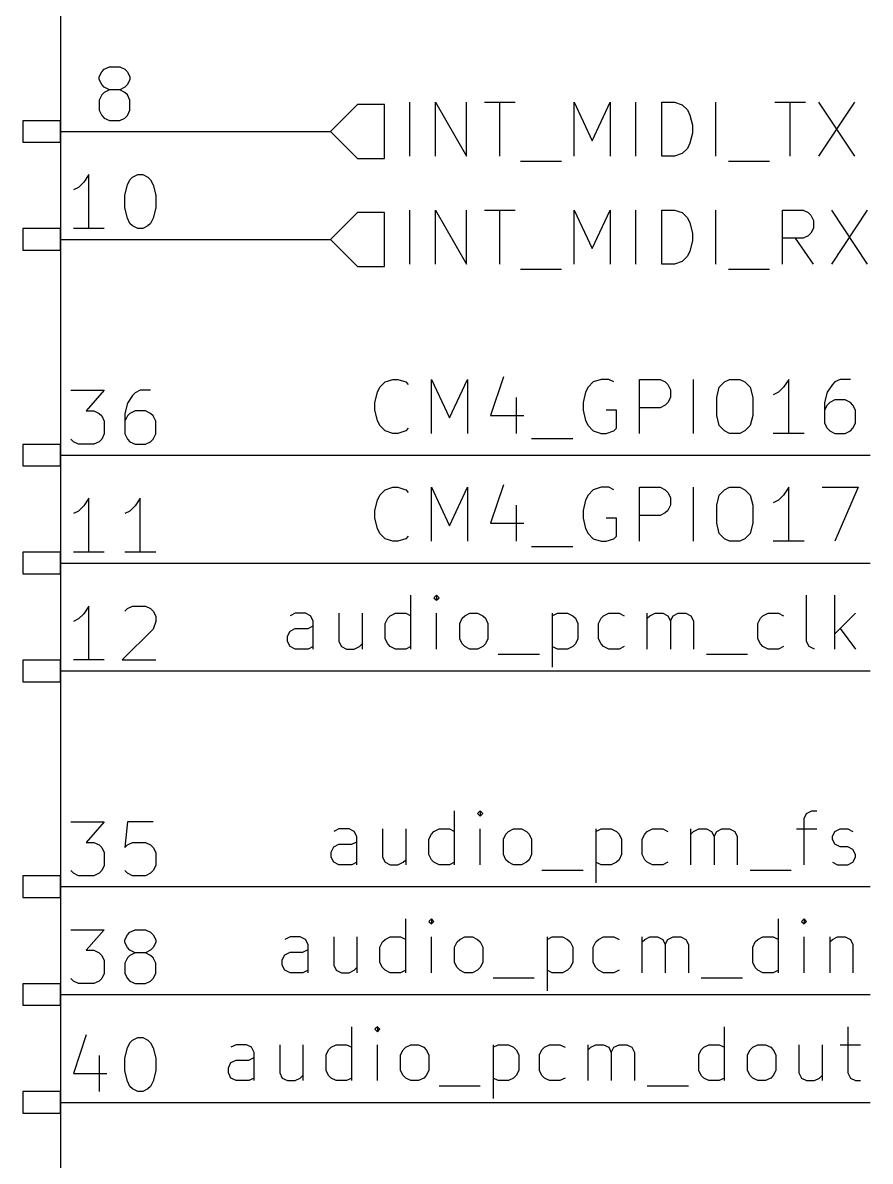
# Model space of a CAD drawing. Header units: millimetres. Extents: x 10 to 287, y -200 to -10.
# Drawn here: x 201.04 to 220.98, y -81.39 to -54.59 of the extents above; entities that cross this region are included whole.
import ezdxf

# ---------------------------------------------------------------- set-up
doc = ezdxf.new("R2010")
doc.units = ezdxf.units.MM
for name, color, linetype in [('LIGHTGREEN', 92, 'CONTINUOUS'), ('LIGHTRED', 12, 'CONTINUOUS'), ('RED', 14, 'CONTINUOUS'), ('REDSIX', 19, 'CONTINUOUS'), ('WHITE', 250, 'CONTINUOUS'), ('YELLOWTHREE', 44, 'CONTINUOUS')]:
    doc.layers.add(name, color=color, linetype=linetype)

msp = doc.modelspace()

# ---------------------------------------------------------------- linework, layer by layer
at = {"layer": 'LIGHTGREEN', "linetype": 'CONTINUOUS'}
for p, q in [((204.47, -57.15), (208.28, -57.15)), ((204.47, -59.69), (208.28, -59.69)), ((204.47, -64.77), (220.98, -64.77)), ((204.47, -67.31), (220.98, -67.31)), ((204.47, -69.85), (220.98, -69.85)), ((204.47, -74.93), (220.98, -74.93)), ((204.47, -77.47), (220.98, -77.47)), ((204.47, -80.01), (220.98, -80.01))]:
    msp.add_line(p, q, dxfattribs=at)
at = {"layer": 'LIGHTRED', "linetype": 'CONTINUOUS'}
for p, q in [((202.8372, -55.8648), (202.8976, -55.7439)), ((202.8976, -55.7439), (202.9581, -55.6834)), ((202.9581, -55.6834), (203.0791, -55.6229)), ((203.0791, -55.6229), (203.321, -55.6229)), ((203.321, -55.6229), (203.4419, -55.6834)), ((203.4419, -55.6834), (203.5024, -55.7439)), ((203.5024, -55.7439), (203.5629, -55.8648)), ((202.8372, -55.9253), (202.8372, -55.8648)), ((202.8976, -56.0463), (202.8372, -55.9253)), ((203.5629, -55.9253), (203.5024, -56.0463)), ((203.5629, -55.8648), (203.5629, -55.9253)), ((202.8976, -56.2882), (202.8372, -56.4091)), ((202.9581, -56.1067), (202.8976, -56.0463)), ((202.9581, -56.2277), (202.8976, -56.2882)), ((203.0791, -56.1672), (202.9581, -56.1067)), ((203.0791, -56.1672), (202.9581, -56.2277)), ((203.321, -56.1672), (203.0791, -56.1672)), ((203.4419, -56.1067), (203.321, -56.1672)), ((203.4419, -56.2277), (203.321, -56.1672)), ((203.5024, -56.0463), (203.4419, -56.1067)), ((203.5024, -56.2882), (203.4419, -56.2277)), ((203.5629, -56.4091), (203.5024, -56.2882)), ((202.8372, -56.4091), (202.8372, -56.651)), ((203.5629, -56.651), (203.5629, -56.4091)), ((202.8372, -56.651), (202.8976, -56.772)), ((202.8976, -56.772), (202.9581, -56.8325)), ((203.4419, -56.8325), (203.5024, -56.772)), ((203.5024, -56.772), (203.5629, -56.651)), ((202.9581, -56.8325), (203.0791, -56.8929)), ((203.0791, -56.8929), (203.321, -56.8929)), ((203.321, -56.8929), (203.4419, -56.8325)), ((202.5952, -58.1629), (202.4743, -58.3444)), ((202.5952, -59.4329), (202.5952, -58.1629)), ((203.6233, -58.2234), (203.7442, -58.1629)), ((203.7442, -58.1629), (203.8652, -58.1629)), ((203.8652, -58.1629), (203.9861, -58.2234)), ((202.4743, -58.3444), (202.3533, -58.4653)), ((203.4419, -58.6467), (203.5023, -58.4048)), ((203.5023, -58.4048), (203.5628, -58.2839)), ((203.5628, -58.2839), (203.6233, -58.2234)), ((203.9861, -58.2234), (204.0466, -58.2839)), ((204.0466, -58.2839), (204.1071, -58.4048)), ((204.1071, -58.4048), (204.1676, -58.6467)), ((202.3533, -58.4653), (202.2324, -58.5258)), ((203.4419, -58.9491), (203.4419, -58.6467)), ((204.1676, -58.6467), (204.1676, -58.9491)), ((203.5023, -59.191), (203.4419, -58.9491)), ((204.1676, -58.9491), (204.1071, -59.191)), ((203.5628, -59.312), (203.5023, -59.191)), ((204.1071, -59.191), (204.0466, -59.312)), ((202.9581, -59.4329), (202.2324, -59.4329)), ((203.6233, -59.3725), (203.5628, -59.312)), ((203.7442, -59.4329), (203.6233, -59.3725)), ((203.8652, -59.4329), (203.7442, -59.4329)), ((203.9861, -59.3725), (203.8652, -59.4329)), ((204.0466, -59.312), (203.9861, -59.3725)), ((202.1719, -63.2429), (202.9581, -63.2429)), ((202.9581, -63.2429), (202.5347, -63.7267)), ((203.8047, -63.2429), (203.6838, -63.3034)), ((204.0466, -63.2429), (203.8047, -63.2429)), ((203.6233, -63.3639), (203.5023, -63.5453)), ((203.6838, -63.3034), (203.6233, -63.3639)), ((202.5347, -63.7267), (202.7162, -63.7267)), ((202.7162, -63.7267), (202.8371, -63.7872)), ((202.8371, -63.7872), (202.8976, -63.8477)), ((203.5023, -63.5453), (203.4419, -63.7872)), ((203.4419, -63.7872), (203.4419, -64.271)), ((203.5628, -63.7872), (203.5023, -63.8477)), ((203.6838, -63.7267), (203.5628, -63.7872)), ((203.9257, -63.7267), (203.6838, -63.7267)), ((204.0466, -63.7872), (203.9257, -63.7267)), ((204.1071, -63.8477), (204.0466, -63.7872)), ((202.8976, -63.8477), (202.9581, -63.9686)), ((202.9581, -63.9686), (202.9581, -64.271)), ((203.5023, -63.8477), (203.4419, -63.9686)), ((204.1676, -63.9686), (204.1071, -63.8477)), ((204.1676, -64.271), (204.1676, -63.9686)), ((202.9581, -64.271), (202.8976, -64.392)), ((203.4419, -64.271), (203.5023, -64.392)), ((204.1071, -64.392), (204.1676, -64.271)), ((202.2324, -64.4525), (202.1719, -64.392)), ((202.3533, -64.5129), (202.2324, -64.4525)), ((202.7162, -64.5129), (202.3533, -64.5129)), ((202.8371, -64.4525), (202.7162, -64.5129)), ((202.8976, -64.392), (202.8371, -64.4525)), ((203.5023, -64.392), (203.5628, -64.4525)), ((203.5628, -64.4525), (203.6838, -64.5129)), ((203.6838, -64.5129), (203.9257, -64.5129)), ((203.9257, -64.5129), (204.0466, -64.4525)), ((204.0466, -64.4525), (204.1071, -64.392)), ((202.5952, -65.7829), (202.4743, -65.9644)), ((202.5952, -67.0529), (202.5952, -65.7829)), ((203.8047, -65.7829), (203.6838, -65.9644)), ((203.8047, -67.0529), (203.8047, -65.7829)), ((202.3533, -66.0853), (202.2324, -66.1458)), ((202.4743, -65.9644), (202.3533, -66.0853)), ((203.5628, -66.0853), (203.4419, -66.1458)), ((203.6838, -65.9644), (203.5628, -66.0853)), ((202.9581, -67.0529), (202.2324, -67.0529)), ((204.1676, -67.0529), (203.4419, -67.0529)), ((202.5952, -68.3229), (202.4743, -68.5044)), ((202.5952, -69.5929), (202.5952, -68.3229)), ((203.5023, -68.3834), (203.6233, -68.3229)), ((203.6233, -68.3229), (203.9257, -68.3229)), ((203.9257, -68.3229), (204.0466, -68.3834)), ((202.4743, -68.5044), (202.3533, -68.6253)), ((203.4419, -68.4439), (203.5023, -68.3834)), ((204.0466, -68.3834), (204.1071, -68.4439)), ((204.1071, -68.4439), (204.1676, -68.5648)), ((204.1676, -68.5648), (204.1676, -68.6858)), ((202.3533, -68.6253), (202.2324, -68.6858)), ((204.1071, -68.8672), (203.3814, -69.5929)), ((204.1676, -68.6858), (204.1071, -68.8672)), ((202.9581, -69.5929), (202.2324, -69.5929)), ((203.3814, -69.5929), (204.1676, -69.5929)), ((202.1719, -73.4029), (202.9581, -73.4029)), ((202.9581, -73.4029), (202.5347, -73.8867)), ((203.5023, -73.4029), (203.4419, -74.0077)), ((204.1071, -73.4029), (203.5023, -73.4029)), ((202.5347, -73.8867), (202.7162, -73.8867)), ((202.7162, -73.8867), (202.8371, -73.9472)), ((202.8371, -73.9472), (202.8976, -74.0077)), ((203.4419, -74.0077), (203.5023, -73.9472)), ((203.5023, -73.9472), (203.6233, -73.8867)), ((203.6233, -73.8867), (203.9257, -73.8867)), ((203.9257, -73.8867), (204.0466, -73.9472)), ((204.0466, -73.9472), (204.1071, -74.0077)), ((202.8976, -74.0077), (202.9581, -74.1286)), ((202.9581, -74.1286), (202.9581, -74.431)), ((204.1071, -74.0077), (204.1676, -74.1286)), ((204.1676, -74.1286), (204.1676, -74.431)), ((202.9581, -74.431), (202.8976, -74.552)), ((204.1676, -74.431), (204.1071, -74.552)), ((202.2324, -74.6125), (202.1719, -74.552)), ((202.3533, -74.6729), (202.2324, -74.6125)), ((202.7162, -74.6729), (202.3533, -74.6729)), ((202.8371, -74.6125), (202.7162, -74.6729)), ((202.8976, -74.552), (202.8371, -74.6125)), ((203.5023, -74.6125), (203.4419, -74.552)), ((203.6233, -74.6729), (203.5023, -74.6125)), ((203.9257, -74.6729), (203.6233, -74.6729)), ((204.0466, -74.6125), (203.9257, -74.6729)), ((204.1071, -74.552), (204.0466, -74.6125)), ((202.1719, -75.9429), (202.9581, -75.9429)), ((202.9581, -75.9429), (202.5347, -76.4267)), ((203.4419, -76.1848), (203.5023, -76.0639)), ((203.5023, -76.0639), (203.5628, -76.0034)), ((203.5628, -76.0034), (203.6838, -75.9429)), ((203.6838, -75.9429), (203.9257, -75.9429)), ((203.9257, -75.9429), (204.0466, -76.0034)), ((204.0466, -76.0034), (204.1071, -76.0639)), ((204.1071, -76.0639), (204.1676, -76.1848)), ((203.4419, -76.2453), (203.4419, -76.1848)), ((203.5023, -76.3663), (203.4419, -76.2453)), ((203.5628, -76.4267), (203.5023, -76.3663)), ((204.1071, -76.3663), (204.0466, -76.4267)), ((204.1676, -76.2453), (204.1071, -76.3663)), ((204.1676, -76.1848), (204.1676, -76.2453)), ((202.5347, -76.4267), (202.7162, -76.4267)), ((202.7162, -76.4267), (202.8371, -76.4872)), ((202.8371, -76.4872), (202.8976, -76.5477)), ((202.8976, -76.5477), (202.9581, -76.6686)), ((203.5023, -76.6082), (203.4419, -76.7291)), ((203.5628, -76.5477), (203.5023, -76.6082)), ((203.6838, -76.4872), (203.5628, -76.4267)), ((203.6838, -76.4872), (203.5628, -76.5477)), ((203.9257, -76.4872), (203.6838, -76.4872)), ((204.0466, -76.4267), (203.9257, -76.4872)), ((204.0466, -76.5477), (203.9257, -76.4872)), ((204.1071, -76.6082), (204.0466, -76.5477)), ((204.1676, -76.7291), (204.1071, -76.6082)), ((202.9581, -76.6686), (202.9581, -76.971)), ((203.4419, -76.7291), (203.4419, -76.971)), ((204.1676, -76.971), (204.1676, -76.7291)), ((202.2324, -77.1525), (202.1719, -77.092)), ((202.3533, -77.2129), (202.2324, -77.1525)), ((202.8371, -77.1525), (202.7162, -77.2129)), ((202.8976, -77.092), (202.8371, -77.1525)), ((202.9581, -76.971), (202.8976, -77.092)), ((203.4419, -76.971), (203.5023, -77.092)), ((203.5023, -77.092), (203.5628, -77.1525)), ((203.5628, -77.1525), (203.6838, -77.2129)), ((203.9257, -77.2129), (204.0466, -77.1525)), ((204.0466, -77.1525), (204.1071, -77.092)), ((204.1071, -77.092), (204.1676, -76.971)), ((202.7162, -77.2129), (202.3533, -77.2129)), ((203.6838, -77.2129), (203.9257, -77.2129)), ((202.5347, -78.4225), (202.2324, -79.3296)), ((203.6233, -78.5434), (203.7442, -78.4829)), ((203.7442, -78.4829), (203.8652, -78.4829)), ((203.8652, -78.4829), (203.9861, -78.5434)), ((203.4419, -78.9667), (203.5023, -78.7248)), ((203.5023, -78.7248), (203.5628, -78.6039)), ((203.5628, -78.6039), (203.6233, -78.5434)), ((203.9861, -78.5434), (204.0466, -78.6039)), ((204.0466, -78.6039), (204.1071, -78.7248)), ((204.1071, -78.7248), (204.1676, -78.9667)), ((202.8371, -78.9063), (202.8371, -79.7529)), ((203.4419, -79.2691), (203.4419, -78.9667)), ((204.1676, -78.9667), (204.1676, -79.2691)), ((202.2324, -79.3296), (203.0185, -79.3296)), ((203.5023, -79.511), (203.4419, -79.2691)), ((204.1676, -79.2691), (204.1071, -79.511)), ((203.5628, -79.632), (203.5023, -79.511)), ((204.1071, -79.511), (204.0466, -79.632)), ((203.6233, -79.6925), (203.5628, -79.632)), ((203.7442, -79.7529), (203.6233, -79.6925)), ((203.8652, -79.7529), (203.7442, -79.7529)), ((203.9861, -79.6925), (203.8652, -79.7529)), ((204.0466, -79.632), (203.9861, -79.6925))]:
    msp.add_line(p, q, dxfattribs=at)
at = {"layer": 'RED', "linetype": 'CONTINUOUS'}
for p, q in [((201.93, -49.53), (201.93, -146.05)), ((201.041, -56.896), (201.041, -57.404)), ((201.93, -56.896), (201.041, -56.896)), ((201.93, -57.404), (201.93, -56.896)), ((201.93, -57.15), (204.47, -57.15)), ((201.041, -57.404), (201.93, -57.404)), ((201.041, -59.436), (201.041, -59.944)), ((201.93, -59.436), (201.041, -59.436)), ((201.93, -59.944), (201.93, -59.436)), ((201.93, -59.69), (204.47, -59.69)), ((201.041, -59.944), (201.93, -59.944)), ((201.041, -64.516), (201.041, -65.024)), ((201.93, -64.516), (201.041, -64.516)), ((201.93, -65.024), (201.93, -64.516)), ((201.93, -64.77), (204.47, -64.77)), ((201.041, -65.024), (201.93, -65.024)), ((201.041, -67.056), (201.041, -67.564)), ((201.93, -67.056), (201.041, -67.056)), ((201.93, -67.564), (201.93, -67.056)), ((201.93, -67.31), (204.47, -67.31)), ((201.041, -67.564), (201.93, -67.564)), ((201.041, -69.596), (201.041, -70.104)), ((201.93, -69.596), (201.041, -69.596)), ((201.93, -70.104), (201.93, -69.596)), ((201.93, -69.85), (204.47, -69.85)), ((201.041, -70.104), (201.93, -70.104)), ((201.041, -74.676), (201.041, -75.184)), ((201.93, -74.676), (201.041, -74.676)), ((201.93, -75.184), (201.93, -74.676)), ((201.93, -74.93), (204.47, -74.93)), ((201.041, -75.184), (201.93, -75.184)), ((201.041, -77.216), (201.041, -77.724)), ((201.93, -77.216), (201.041, -77.216)), ((201.93, -77.724), (201.93, -77.216)), ((201.041, -77.724), (201.93, -77.724)), ((201.93, -77.47), (204.47, -77.47)), ((201.041, -79.756), (201.041, -80.264)), ((201.93, -79.756), (201.041, -79.756)), ((201.93, -80.264), (201.93, -79.756)), ((201.93, -80.01), (204.47, -80.01)), ((201.041, -80.264), (201.93, -80.264))]:
    msp.add_line(p, q, dxfattribs=at)
at = {"layer": 'REDSIX', "linetype": 'CONTINUOUS'}
for p, q in [((209.5666, -63.0474), (209.748, -62.9869)), ((209.748, -62.9869), (209.8689, -62.9869)), ((209.8689, -62.9869), (210.0504, -63.0474)), ((210.6551, -64.2569), (210.6551, -62.9869)), ((210.6551, -62.9869), (211.0785, -63.8941)), ((211.0785, -63.8941), (211.5018, -62.9869)), ((211.5018, -62.9869), (211.5018, -64.2569)), ((212.3484, -62.9265), (212.0461, -63.8336)), ((214.6465, -62.9869), (214.4651, -63.0474)), ((214.8279, -62.9869), (214.6465, -62.9869)), ((214.9489, -63.0474), (214.8279, -62.9869)), ((215.5536, -64.2569), (215.5536, -62.9869)), ((215.5536, -62.9869), (216.0374, -62.9869)), ((216.0374, -62.9869), (216.1584, -63.0474)), ((216.8236, -64.2569), (216.8236, -62.9869)), ((217.5494, -63.0474), (217.6703, -62.9869)), ((217.6703, -62.9869), (217.9122, -62.9869)), ((217.9122, -62.9869), (218.0332, -63.0474)), ((219.0613, -62.9869), (218.9404, -63.1684)), ((219.0613, -64.2569), (219.0613, -62.9869)), ((220.2708, -62.9869), (220.1499, -63.0474)), ((220.5127, -62.9869), (220.2708, -62.9869)), ((209.3851, -63.2893), (209.4456, -63.1684)), ((209.4456, -63.1684), (209.5666, -63.0474)), ((210.0504, -63.0474), (210.1108, -63.1079)), ((214.3441, -63.1684), (214.2836, -63.2893)), ((214.4651, -63.0474), (214.3441, -63.1684)), ((216.1584, -63.0474), (216.2189, -63.1079)), ((216.2189, -63.1079), (216.2793, -63.2288)), ((216.2793, -63.2288), (216.2793, -63.4103)), ((217.368, -63.4103), (217.4284, -63.1684)), ((217.4284, -63.1684), (217.5494, -63.0474)), ((218.0332, -63.0474), (218.1541, -63.1684)), ((218.1541, -63.1684), (218.2146, -63.4103)), ((218.9404, -63.1684), (218.8194, -63.2893)), ((220.0894, -63.1079), (219.9684, -63.2893)), ((220.1499, -63.0474), (220.0894, -63.1079)), ((209.3247, -63.5312), (209.3851, -63.2893)), ((212.6508, -63.4103), (212.6508, -64.2569)), ((214.2836, -63.2893), (214.2232, -63.5312)), ((216.2793, -63.4103), (216.2189, -63.5312)), ((217.368, -63.8336), (217.368, -63.4103)), ((218.2146, -63.4103), (218.2146, -63.8336)), ((218.8194, -63.2893), (218.6985, -63.3498)), ((219.9684, -63.2893), (219.908, -63.5312)), ((220.1499, -63.4707), (220.0289, -63.5312)), ((220.3918, -63.4707), (220.1499, -63.4707)), ((220.5127, -63.5312), (220.3918, -63.4707)), ((209.3247, -63.7126), (209.3247, -63.5312)), ((209.3851, -63.9545), (209.3247, -63.7126)), ((214.2232, -63.5312), (214.2232, -63.7126)), ((214.2232, -63.7126), (214.2836, -63.9545)), ((215.0093, -63.7126), (214.7674, -63.7126)), ((215.0093, -64.136), (215.0093, -63.7126)), ((216.0374, -63.6522), (215.5536, -63.6522)), ((216.1584, -63.5917), (216.0374, -63.6522)), ((216.2189, -63.5312), (216.1584, -63.5917)), ((219.908, -63.5312), (219.908, -64.015)), ((219.9684, -63.5917), (219.908, -63.7126)), ((220.0289, -63.5312), (219.9684, -63.5917)), ((220.5732, -63.5917), (220.5127, -63.5312)), ((220.6337, -63.7126), (220.5732, -63.5917)), ((220.6337, -64.015), (220.6337, -63.7126)), ((209.4456, -64.0755), (209.3851, -63.9545)), ((212.0461, -63.8336), (212.8322, -63.8336)), ((214.2836, -63.9545), (214.3441, -64.0755)), ((217.4284, -64.0755), (217.368, -63.8336)), ((218.2146, -63.8336), (218.1541, -64.0755)), ((219.908, -64.015), (219.9684, -64.136)), ((220.5732, -64.136), (220.6337, -64.015)), ((209.5666, -64.1965), (209.4456, -64.0755)), ((209.748, -64.2569), (209.5666, -64.1965)), ((209.8689, -64.2569), (209.748, -64.2569)), ((210.0504, -64.1965), (209.8689, -64.2569)), ((210.1108, -64.136), (210.0504, -64.1965)), ((214.3441, -64.0755), (214.4651, -64.1965)), ((214.4651, -64.1965), (214.6465, -64.2569)), ((214.6465, -64.2569), (214.7674, -64.2569)), ((214.7674, -64.2569), (214.9489, -64.1965)), ((214.9489, -64.1965), (215.0093, -64.136)), ((217.5494, -64.1965), (217.4284, -64.0755)), ((217.6703, -64.2569), (217.5494, -64.1965)), ((217.9122, -64.2569), (217.6703, -64.2569)), ((218.0332, -64.1965), (217.9122, -64.2569)), ((218.1541, -64.0755), (218.0332, -64.1965)), ((219.4242, -64.2569), (218.6985, -64.2569)), ((219.9684, -64.136), (220.0289, -64.1965)), ((220.0289, -64.1965), (220.1499, -64.2569)), ((220.1499, -64.2569), (220.3918, -64.2569)), ((220.3918, -64.2569), (220.5127, -64.1965)), ((220.5127, -64.1965), (220.5732, -64.136)), ((213.0137, -64.3779), (213.9813, -64.3779)), ((209.4456, -65.7084), (209.5666, -65.5874)), ((209.5666, -65.5874), (209.748, -65.5269)), ((209.748, -65.5269), (209.8689, -65.5269)), ((209.8689, -65.5269), (210.0504, -65.5874)), ((210.0504, -65.5874), (210.1108, -65.6479)), ((210.6551, -66.7969), (210.6551, -65.5269)), ((210.6551, -65.5269), (211.0785, -66.4341)), ((211.0785, -66.4341), (211.5018, -65.5269)), ((211.5018, -65.5269), (211.5018, -66.7969)), ((212.3484, -65.4665), (212.0461, -66.3736)), ((214.4651, -65.5874), (214.3441, -65.7084)), ((214.6465, -65.5269), (214.4651, -65.5874)), ((214.8279, -65.5269), (214.6465, -65.5269)), ((214.9489, -65.5874), (214.8279, -65.5269)), ((215.5536, -66.7969), (215.5536, -65.5269)), ((215.5536, -65.5269), (216.0374, -65.5269)), ((216.0374, -65.5269), (216.1584, -65.5874)), ((216.1584, -65.5874), (216.2189, -65.6479)), ((216.2189, -65.6479), (216.2793, -65.7688)), ((216.8236, -66.7969), (216.8236, -65.5269)), ((217.4284, -65.7084), (217.5494, -65.5874)), ((217.5494, -65.5874), (217.6703, -65.5269)), ((217.6703, -65.5269), (217.9122, -65.5269)), ((217.9122, -65.5269), (218.0332, -65.5874)), ((218.0332, -65.5874), (218.1541, -65.7084)), ((219.0613, -65.5269), (218.9404, -65.7084)), ((219.0613, -66.7969), (219.0613, -65.5269)), ((219.8475, -65.5269), (220.6941, -65.5269)), ((220.6941, -65.5269), (220.1499, -66.7969)), ((209.3247, -66.0712), (209.3851, -65.8293)), ((209.3851, -65.8293), (209.4456, -65.7084)), ((214.2836, -65.8293), (214.2232, -66.0712)), ((214.3441, -65.7084), (214.2836, -65.8293)), ((216.2793, -65.7688), (216.2793, -65.9503)), ((217.368, -65.9503), (217.4284, -65.7084)), ((218.1541, -65.7084), (218.2146, -65.9503)), ((218.8194, -65.8293), (218.6985, -65.8898)), ((218.9404, -65.7084), (218.8194, -65.8293)), ((209.3247, -66.2526), (209.3247, -66.0712)), ((212.6508, -65.9503), (212.6508, -66.7969)), ((214.2232, -66.0712), (214.2232, -66.2526)), ((216.0374, -66.1922), (215.5536, -66.1922)), ((216.1584, -66.1317), (216.0374, -66.1922)), ((216.2189, -66.0712), (216.1584, -66.1317)), ((216.2793, -65.9503), (216.2189, -66.0712)), ((217.368, -66.3736), (217.368, -65.9503)), ((218.2146, -65.9503), (218.2146, -66.3736)), ((209.3851, -66.4945), (209.3247, -66.2526)), ((212.0461, -66.3736), (212.8322, -66.3736)), ((214.2232, -66.2526), (214.2836, -66.4945)), ((215.0093, -66.2526), (214.7674, -66.2526)), ((215.0093, -66.676), (215.0093, -66.2526)), ((217.4284, -66.6155), (217.368, -66.3736)), ((218.2146, -66.3736), (218.1541, -66.6155)), ((209.4456, -66.6155), (209.3851, -66.4945)), ((209.5666, -66.7365), (209.4456, -66.6155)), ((209.748, -66.7969), (209.5666, -66.7365)), ((210.0504, -66.7365), (209.8689, -66.7969)), ((210.1108, -66.676), (210.0504, -66.7365)), ((214.2836, -66.4945), (214.3441, -66.6155)), ((214.3441, -66.6155), (214.4651, -66.7365)), ((214.4651, -66.7365), (214.6465, -66.7969)), ((214.7674, -66.7969), (214.9489, -66.7365)), ((214.9489, -66.7365), (215.0093, -66.676)), ((217.5494, -66.7365), (217.4284, -66.6155)), ((217.6703, -66.7969), (217.5494, -66.7365)), ((218.0332, -66.7365), (217.9122, -66.7969)), ((218.1541, -66.6155), (218.0332, -66.7365)), ((209.8689, -66.7969), (209.748, -66.7969)), ((213.0137, -66.9179), (213.9813, -66.9179)), ((214.6465, -66.7969), (214.7674, -66.7969)), ((217.9122, -66.7969), (217.6703, -66.7969)), ((219.4242, -66.7969), (218.6985, -66.7969)), ((210.1714, -69.3369), (210.1714, -68.0669)), ((210.7761, -68.0669), (210.7157, -68.1274)), ((210.8366, -68.1274), (210.7761, -68.0669)), ((210.7761, -68.0669), (210.7761, -68.1879)), ((219.4846, -69.1555), (219.4846, -68.0669)), ((220.1498, -69.3369), (220.1498, -68.0669)), ((210.7157, -68.1274), (210.7761, -68.1879)), ((210.7761, -68.1879), (210.8366, -68.1274)), ((207.4501, -68.4903), (207.3291, -68.5507)), ((207.692, -68.4903), (207.4501, -68.4903)), ((207.8129, -68.5507), (207.692, -68.4903)), ((207.8734, -68.6717), (207.8129, -68.5507)), ((208.4781, -68.4903), (208.4781, -69.1555)), ((209.0224, -68.4903), (209.0224, -69.3369)), ((209.5667, -68.7322), (209.6271, -68.6112)), ((209.6271, -68.6112), (209.6876, -68.5507)), ((209.6876, -68.5507), (209.8086, -68.4903)), ((209.8086, -68.4903), (210.0505, -68.4903)), ((210.0505, -68.4903), (210.1714, -68.5507)), ((210.7761, -69.3369), (210.7761, -68.4903)), ((211.3205, -68.7322), (211.3809, -68.6112)), ((211.3809, -68.6112), (211.4414, -68.5507)), ((211.4414, -68.5507), (211.5624, -68.4903)), ((211.5624, -68.4903), (211.7438, -68.4903)), ((211.7438, -68.4903), (211.8647, -68.5507)), ((211.8647, -68.5507), (211.9252, -68.6112)), ((211.9252, -68.6112), (211.9857, -68.7322)), ((213.4975, -68.4903), (213.4975, -69.7603)), ((213.4975, -68.5507), (213.6185, -68.4903)), ((213.6185, -68.4903), (213.8604, -68.4903)), ((213.8604, -68.4903), (213.9813, -68.5507)), ((213.9813, -68.5507), (214.0418, -68.6112)), ((214.0418, -68.6112), (214.1023, -68.7322)), ((214.5861, -68.7322), (214.6465, -68.6112)), ((214.6465, -68.6112), (214.707, -68.5507)), ((214.707, -68.5507), (214.828, -68.4903)), ((214.828, -68.4903), (215.0699, -68.4903)), ((215.0699, -68.4903), (215.1908, -68.5507)), ((215.7351, -69.3369), (215.7351, -68.4903)), ((215.7351, -68.6112), (215.7956, -68.5507)), ((215.7956, -68.5507), (215.9166, -68.4903)), ((215.9166, -68.4903), (216.098, -68.4903)), ((216.098, -68.4903), (216.2189, -68.5507)), ((216.2189, -68.5507), (216.2794, -68.6717)), ((216.2794, -68.6717), (216.3399, -68.5507)), ((216.3399, -68.5507), (216.4608, -68.4903)), ((216.4608, -68.4903), (216.6423, -68.4903)), ((216.6423, -68.4903), (216.7632, -68.5507)), ((216.7632, -68.5507), (216.8237, -68.6717)), ((218.3356, -68.7322), (218.396, -68.6112)), ((218.396, -68.6112), (218.4565, -68.5507)), ((218.4565, -68.5507), (218.5775, -68.4903)), ((218.5775, -68.4903), (218.8194, -68.4903)), ((218.8194, -68.4903), (218.9403, -68.5507)), ((220.6336, -68.4903), (220.1498, -68.9741)), ((207.3291, -68.9136), (207.4501, -68.8531)), ((207.4501, -68.8531), (207.7525, -68.8531)), ((207.7525, -68.8531), (207.8734, -68.7926)), ((207.8734, -69.3369), (207.8734, -68.6717)), ((209.5667, -69.095), (209.5667, -68.7322)), ((211.3205, -69.095), (211.3205, -68.7322)), ((211.9857, -68.7322), (211.9857, -69.095)), ((214.1023, -68.7322), (214.1023, -69.095)), ((214.5861, -69.095), (214.5861, -68.7322)), ((216.2794, -68.6717), (216.2794, -69.3369)), ((216.8237, -68.6717), (216.8237, -69.3369)), ((218.3356, -69.095), (218.3356, -68.7322)), ((220.2708, -68.8531), (220.6336, -69.3369)), ((207.2687, -69.0345), (207.3291, -68.9136)), ((207.2687, -69.1555), (207.2687, -69.0345)), ((207.3291, -69.2765), (207.2687, -69.1555)), ((208.4781, -69.1555), (208.5386, -69.2765)), ((209.6271, -69.216), (209.5667, -69.095)), ((211.3809, -69.216), (211.3205, -69.095)), ((211.9857, -69.095), (211.9252, -69.216)), ((214.1023, -69.095), (214.0418, -69.216)), ((214.6465, -69.216), (214.5861, -69.095)), ((218.396, -69.216), (218.3356, -69.095)), ((219.5451, -69.2765), (219.4846, -69.1555)), ((207.4501, -69.3369), (207.3291, -69.2765)), ((207.7525, -69.3369), (207.4501, -69.3369)), ((207.8734, -69.2765), (207.7525, -69.3369)), ((208.5386, -69.2765), (208.6596, -69.3369)), ((208.6596, -69.3369), (208.841, -69.3369)), ((208.841, -69.3369), (208.9619, -69.2765)), ((208.9619, -69.2765), (209.0224, -69.216)), ((209.6876, -69.2765), (209.6271, -69.216)), ((209.8086, -69.3369), (209.6876, -69.2765)), ((210.0505, -69.3369), (209.8086, -69.3369)), ((210.1714, -69.2765), (210.0505, -69.3369)), ((211.4414, -69.2765), (211.3809, -69.216)), ((211.5624, -69.3369), (211.4414, -69.2765)), ((211.7438, -69.3369), (211.5624, -69.3369)), ((211.8647, -69.2765), (211.7438, -69.3369)), ((211.9252, -69.216), (211.8647, -69.2765)), ((213.6185, -69.3369), (213.4975, -69.2765)), ((213.8604, -69.3369), (213.6185, -69.3369)), ((213.9813, -69.2765), (213.8604, -69.3369)), ((214.0418, -69.216), (213.9813, -69.2765)), ((214.707, -69.2765), (214.6465, -69.216)), ((214.828, -69.3369), (214.707, -69.2765)), ((215.0699, -69.3369), (214.828, -69.3369)), ((215.1908, -69.2765), (215.0699, -69.3369)), ((218.4565, -69.2765), (218.396, -69.216)), ((218.5775, -69.3369), (218.4565, -69.2765)), ((218.8194, -69.3369), (218.5775, -69.3369)), ((218.9403, -69.2765), (218.8194, -69.3369)), ((219.6661, -69.3369), (219.5451, -69.2765)), ((212.2276, -69.4579), (213.1952, -69.4579)), ((217.1261, -69.4579), (218.0937, -69.4579)), ((211.1995, -74.4169), (211.1995, -73.1469)), ((211.8042, -73.1469), (211.7438, -73.2074)), ((211.8647, -73.2074), (211.8042, -73.1469)), ((211.8042, -73.1469), (211.8042, -73.2679)), ((219.4846, -73.2074), (219.6056, -73.1469)), ((219.6056, -73.1469), (219.7265, -73.1469)), ((211.7438, -73.2074), (211.8042, -73.2679)), ((211.8042, -73.2679), (211.8647, -73.2074)), ((219.4241, -73.3284), (219.4846, -73.2074)), ((219.4241, -74.4169), (219.4241, -73.3284)), ((208.4782, -73.5703), (208.3572, -73.6307)), ((208.7201, -73.5703), (208.4782, -73.5703)), ((208.841, -73.6307), (208.7201, -73.5703)), ((208.9015, -73.7517), (208.841, -73.6307)), ((209.5062, -73.5703), (209.5062, -74.2355)), ((210.0505, -73.5703), (210.0505, -74.4169)), ((210.5948, -73.8122), (210.6552, -73.6912)), ((210.6552, -73.6912), (210.7157, -73.6307)), ((210.7157, -73.6307), (210.8367, -73.5703)), ((210.8367, -73.5703), (211.0786, -73.5703)), ((211.0786, -73.5703), (211.1995, -73.6307)), ((211.8042, -74.4169), (211.8042, -73.5703)), ((212.3486, -73.8122), (212.409, -73.6912)), ((212.409, -73.6912), (212.4695, -73.6307)), ((212.4695, -73.6307), (212.5905, -73.5703)), ((212.5905, -73.5703), (212.7719, -73.5703)), ((212.7719, -73.5703), (212.8928, -73.6307)), ((212.8928, -73.6307), (212.9533, -73.6912)), ((212.9533, -73.6912), (213.0138, -73.8122)), ((214.5256, -73.5703), (214.5256, -74.8403)), ((214.5256, -73.6307), (214.6466, -73.5703)), ((214.6466, -73.5703), (214.8885, -73.5703)), ((214.8885, -73.5703), (215.0094, -73.6307)), ((215.0094, -73.6307), (215.0699, -73.6912)), ((215.0699, -73.6912), (215.1304, -73.8122)), ((215.6142, -73.8122), (215.6746, -73.6912)), ((215.6746, -73.6912), (215.7351, -73.6307)), ((215.7351, -73.6307), (215.8561, -73.5703)), ((215.8561, -73.5703), (216.098, -73.5703)), ((216.098, -73.5703), (216.2189, -73.6307)), ((216.7632, -74.4169), (216.7632, -73.5703)), ((216.7632, -73.6912), (216.8237, -73.6307)), ((216.8237, -73.6307), (216.9447, -73.5703)), ((216.9447, -73.5703), (217.1261, -73.5703)), ((217.1261, -73.5703), (217.247, -73.6307)), ((217.247, -73.6307), (217.3075, -73.7517)), ((217.3075, -73.7517), (217.368, -73.6307)), ((217.368, -73.6307), (217.4889, -73.5703)), ((217.4889, -73.5703), (217.6704, -73.5703)), ((217.6704, -73.5703), (217.7913, -73.6307)), ((217.7913, -73.6307), (217.8518, -73.7517)), ((219.2427, -73.5703), (219.7265, -73.5703)), ((220.0894, -73.7517), (220.1498, -73.6307)), ((220.1498, -73.6307), (220.2708, -73.5703)), ((220.2708, -73.5703), (220.4522, -73.5703)), ((220.4522, -73.5703), (220.5732, -73.6307)), ((208.3572, -73.9936), (208.4782, -73.9331)), ((208.4782, -73.9331), (208.7806, -73.9331)), ((208.7806, -73.9331), (208.9015, -73.8726)), ((208.9015, -74.4169), (208.9015, -73.7517)), ((210.5948, -74.175), (210.5948, -73.8122)), ((212.3486, -74.175), (212.3486, -73.8122)), ((213.0138, -73.8122), (213.0138, -74.175)), ((215.1304, -73.8122), (215.1304, -74.175)), ((215.6142, -74.175), (215.6142, -73.8122)), ((217.3075, -73.7517), (217.3075, -74.4169)), ((217.8518, -73.7517), (217.8518, -74.4169)), ((220.0894, -73.8122), (220.0894, -73.7517)), ((220.1498, -73.9331), (220.0894, -73.8122)), ((220.2708, -73.9936), (220.1498, -73.9331)), ((208.2968, -74.1145), (208.3572, -73.9936)), ((208.2968, -74.2355), (208.2968, -74.1145)), ((208.3572, -74.3565), (208.2968, -74.2355)), ((209.5062, -74.2355), (209.5667, -74.3565)), ((210.6552, -74.296), (210.5948, -74.175)), ((212.409, -74.296), (212.3486, -74.175)), ((213.0138, -74.175), (212.9533, -74.296)), ((215.1304, -74.175), (215.0699, -74.296)), ((215.6746, -74.296), (215.6142, -74.175)), ((220.4522, -73.9936), (220.2708, -73.9936)), ((220.5732, -74.0541), (220.4522, -73.9936)), ((220.6336, -74.175), (220.5732, -74.0541)), ((220.5732, -74.3565), (220.6336, -74.2355)), ((220.6336, -74.2355), (220.6336, -74.175)), ((208.4782, -74.4169), (208.3572, -74.3565)), ((208.7806, -74.4169), (208.4782, -74.4169)), ((208.9015, -74.3565), (208.7806, -74.4169)), ((209.5667, -74.3565), (209.6877, -74.4169)), ((209.6877, -74.4169), (209.8691, -74.4169)), ((209.8691, -74.4169), (209.99, -74.3565)), ((209.99, -74.3565), (210.0505, -74.296)), ((210.7157, -74.3565), (210.6552, -74.296)), ((210.8367, -74.4169), (210.7157, -74.3565)), ((211.0786, -74.4169), (210.8367, -74.4169)), ((211.1995, -74.3565), (211.0786, -74.4169)), ((212.4695, -74.3565), (212.409, -74.296)), ((212.5905, -74.4169), (212.4695, -74.3565)), ((212.7719, -74.4169), (212.5905, -74.4169)), ((212.8928, -74.3565), (212.7719, -74.4169)), ((212.9533, -74.296), (212.8928, -74.3565)), ((214.6466, -74.4169), (214.5256, -74.3565)), ((214.8885, -74.4169), (214.6466, -74.4169)), ((215.0094, -74.3565), (214.8885, -74.4169)), ((215.0699, -74.296), (215.0094, -74.3565)), ((215.7351, -74.3565), (215.6746, -74.296)), ((215.8561, -74.4169), (215.7351, -74.3565)), ((216.098, -74.4169), (215.8561, -74.4169)), ((216.2189, -74.3565), (216.098, -74.4169)), ((220.0894, -74.3565), (220.2103, -74.4169)), ((220.2103, -74.4169), (220.4522, -74.4169)), ((220.4522, -74.4169), (220.5732, -74.3565)), ((213.2557, -74.5379), (214.2233, -74.5379)), ((218.1542, -74.5379), (219.1218, -74.5379)), ((210.0505, -76.9569), (210.0505, -75.6869)), ((210.6552, -75.6869), (210.5948, -75.7474)), ((210.5948, -75.7474), (210.6552, -75.8079)), ((210.7157, -75.7474), (210.6552, -75.6869)), ((210.6552, -75.6869), (210.6552, -75.8079)), ((210.6552, -75.8079), (210.7157, -75.7474)), ((218.8194, -76.9569), (218.8194, -75.6869)), ((219.4241, -75.6869), (219.3637, -75.7474)), ((219.3637, -75.7474), (219.4241, -75.8079)), ((219.4846, -75.7474), (219.4241, -75.6869)), ((219.4241, -75.6869), (219.4241, -75.8079)), ((219.4241, -75.8079), (219.4846, -75.7474)), ((207.3292, -76.1103), (207.2082, -76.1707)), ((207.5711, -76.1103), (207.3292, -76.1103)), ((207.692, -76.1707), (207.5711, -76.1103)), ((208.3572, -76.1103), (208.3572, -76.7755)), ((208.9015, -76.1103), (208.9015, -76.9569)), ((209.5667, -76.1707), (209.6877, -76.1103)), ((209.6877, -76.1103), (209.9296, -76.1103)), ((209.9296, -76.1103), (210.0505, -76.1707)), ((210.6552, -76.9569), (210.6552, -76.1103)), ((211.3205, -76.1707), (211.4415, -76.1103)), ((211.4415, -76.1103), (211.6229, -76.1103)), ((211.6229, -76.1103), (211.7438, -76.1707)), ((213.3766, -76.1103), (213.3766, -77.3803)), ((213.3766, -76.1707), (213.4976, -76.1103)), ((213.4976, -76.1103), (213.7395, -76.1103)), ((213.7395, -76.1103), (213.8604, -76.1707)), ((214.5861, -76.1707), (214.7071, -76.1103)), ((214.7071, -76.1103), (214.949, -76.1103)), ((214.949, -76.1103), (215.0699, -76.1707)), ((215.6142, -76.9569), (215.6142, -76.1103)), ((215.6747, -76.1707), (215.7957, -76.1103)), ((215.7957, -76.1103), (215.9771, -76.1103)), ((215.9771, -76.1103), (216.098, -76.1707)), ((216.219, -76.1707), (216.3399, -76.1103)), ((216.3399, -76.1103), (216.5214, -76.1103)), ((216.5214, -76.1103), (216.6423, -76.1707)), ((218.3356, -76.1707), (218.4566, -76.1103)), ((218.4566, -76.1103), (218.6985, -76.1103)), ((218.6985, -76.1103), (218.8194, -76.1707)), ((219.4241, -76.9569), (219.4241, -76.1103)), ((220.0289, -76.1103), (220.0289, -76.9569)), ((220.0894, -76.1707), (220.2104, -76.1103)), ((220.2104, -76.1103), (220.3918, -76.1103)), ((220.3918, -76.1103), (220.5127, -76.1707)), ((207.7525, -76.2917), (207.692, -76.1707)), ((207.7525, -76.9569), (207.7525, -76.2917)), ((209.4458, -76.3522), (209.5062, -76.2312)), ((209.4458, -76.715), (209.4458, -76.3522)), ((209.5062, -76.2312), (209.5667, -76.1707)), ((211.1996, -76.3522), (211.26, -76.2312)), ((211.1996, -76.715), (211.1996, -76.3522)), ((211.26, -76.2312), (211.3205, -76.1707)), ((211.7438, -76.1707), (211.8043, -76.2312)), ((211.8043, -76.2312), (211.8648, -76.3522)), ((211.8648, -76.3522), (211.8648, -76.715)), ((213.8604, -76.1707), (213.9209, -76.2312)), ((213.9209, -76.2312), (213.9814, -76.3522)), ((213.9814, -76.3522), (213.9814, -76.715)), ((214.4652, -76.3522), (214.5256, -76.2312)), ((214.4652, -76.715), (214.4652, -76.3522)), ((214.5256, -76.2312), (214.5861, -76.1707)), ((215.6142, -76.2312), (215.6747, -76.1707)), ((216.098, -76.1707), (216.1585, -76.2917)), ((216.1585, -76.2917), (216.219, -76.1707)), ((216.1585, -76.2917), (216.1585, -76.9569)), ((216.6423, -76.1707), (216.7028, -76.2917)), ((216.7028, -76.2917), (216.7028, -76.9569)), ((218.2147, -76.3522), (218.2751, -76.2312)), ((218.2147, -76.715), (218.2147, -76.3522)), ((218.2751, -76.2312), (218.3356, -76.1707)), ((220.0289, -76.2312), (220.0894, -76.1707)), ((220.5127, -76.1707), (220.5732, -76.2917)), ((220.5732, -76.2917), (220.5732, -76.9569)), ((207.1478, -76.6545), (207.2082, -76.5336)), ((207.1478, -76.7755), (207.1478, -76.6545)), ((207.2082, -76.5336), (207.3292, -76.4731)), ((207.3292, -76.4731), (207.6316, -76.4731)), ((207.6316, -76.4731), (207.7525, -76.4126)), ((207.2082, -76.8965), (207.1478, -76.7755)), ((207.3292, -76.9569), (207.2082, -76.8965)), ((207.7525, -76.8965), (207.6316, -76.9569)), ((208.3572, -76.7755), (208.4177, -76.8965)), ((208.4177, -76.8965), (208.5387, -76.9569)), ((208.7201, -76.9569), (208.841, -76.8965)), ((208.841, -76.8965), (208.9015, -76.836)), ((209.5062, -76.836), (209.4458, -76.715)), ((209.5667, -76.8965), (209.5062, -76.836)), ((209.6877, -76.9569), (209.5667, -76.8965)), ((210.0505, -76.8965), (209.9296, -76.9569)), ((211.26, -76.836), (211.1996, -76.715)), ((211.3205, -76.8965), (211.26, -76.836)), ((211.4415, -76.9569), (211.3205, -76.8965)), ((211.7438, -76.8965), (211.6229, -76.9569)), ((211.8043, -76.836), (211.7438, -76.8965)), ((211.8648, -76.715), (211.8043, -76.836)), ((213.4976, -76.9569), (213.3766, -76.8965)), ((213.8604, -76.8965), (213.7395, -76.9569)), ((213.9209, -76.836), (213.8604, -76.8965)), ((213.9814, -76.715), (213.9209, -76.836)), ((214.5256, -76.836), (214.4652, -76.715)), ((214.5861, -76.8965), (214.5256, -76.836)), ((214.7071, -76.9569), (214.5861, -76.8965)), ((215.0699, -76.8965), (214.949, -76.9569)), ((218.2751, -76.836), (218.2147, -76.715)), ((218.3356, -76.8965), (218.2751, -76.836)), ((218.4566, -76.9569), (218.3356, -76.8965)), ((218.8194, -76.8965), (218.6985, -76.9569)), ((207.6316, -76.9569), (207.3292, -76.9569)), ((208.5387, -76.9569), (208.7201, -76.9569)), ((209.9296, -76.9569), (209.6877, -76.9569)), ((211.6229, -76.9569), (211.4415, -76.9569)), ((212.1067, -77.0779), (213.0743, -77.0779)), ((213.7395, -76.9569), (213.4976, -76.9569)), ((214.949, -76.9569), (214.7071, -76.9569)), ((217.0052, -77.0779), (217.9728, -77.0779)), ((218.6985, -76.9569), (218.4566, -76.9569)), ((208.7806, -79.4969), (208.7806, -78.2269)), ((209.3853, -78.2269), (209.3249, -78.2874)), ((209.4458, -78.2874), (209.3853, -78.2269)), ((209.3853, -78.2269), (209.3853, -78.3479)), ((217.5495, -79.4969), (217.5495, -78.2269)), ((220.4522, -78.2269), (220.4522, -79.3155)), ((209.3249, -78.2874), (209.3853, -78.3479)), ((209.3853, -78.3479), (209.4458, -78.2874)), ((206.0593, -78.6503), (205.9383, -78.7107)), ((206.3012, -78.6503), (206.0593, -78.6503)), ((206.4221, -78.7107), (206.3012, -78.6503)), ((206.4826, -78.8317), (206.4221, -78.7107)), ((207.0873, -78.6503), (207.0873, -79.3155)), ((207.6316, -78.6503), (207.6316, -79.4969)), ((208.1759, -78.8922), (208.2363, -78.7712)), ((208.2363, -78.7712), (208.2968, -78.7107)), ((208.2968, -78.7107), (208.4178, -78.6503)), ((208.4178, -78.6503), (208.6597, -78.6503)), ((208.6597, -78.6503), (208.7806, -78.7107)), ((209.3853, -79.4969), (209.3853, -78.6503)), ((209.9297, -78.8922), (209.9901, -78.7712)), ((209.9901, -78.7712), (210.0506, -78.7107)), ((210.0506, -78.7107), (210.1716, -78.6503)), ((210.1716, -78.6503), (210.353, -78.6503)), ((210.353, -78.6503), (210.4739, -78.7107)), ((210.4739, -78.7107), (210.5344, -78.7712)), ((210.5344, -78.7712), (210.5949, -78.8922)), ((212.1067, -78.6503), (212.1067, -79.9203)), ((212.1067, -78.7107), (212.2277, -78.6503)), ((212.2277, -78.6503), (212.4696, -78.6503)), ((212.4696, -78.6503), (212.5905, -78.7107)), ((212.5905, -78.7107), (212.651, -78.7712)), ((212.651, -78.7712), (212.7115, -78.8922)), ((213.1953, -78.8922), (213.2557, -78.7712)), ((213.2557, -78.7712), (213.3162, -78.7107)), ((213.3162, -78.7107), (213.4372, -78.6503)), ((213.4372, -78.6503), (213.6791, -78.6503)), ((213.6791, -78.6503), (213.8, -78.7107)), ((214.3443, -79.4969), (214.3443, -78.6503)), ((214.3443, -78.7712), (214.4048, -78.7107)), ((214.4048, -78.7107), (214.5258, -78.6503)), ((214.5258, -78.6503), (214.7072, -78.6503)), ((214.7072, -78.6503), (214.8281, -78.7107)), ((214.8281, -78.7107), (214.8886, -78.8317)), ((214.8886, -78.8317), (214.9491, -78.7107)), ((214.9491, -78.7107), (215.07, -78.6503)), ((215.07, -78.6503), (215.2515, -78.6503)), ((215.2515, -78.6503), (215.3724, -78.7107)), ((215.3724, -78.7107), (215.4329, -78.8317)), ((216.9448, -78.8922), (217.0052, -78.7712)), ((217.0052, -78.7712), (217.0657, -78.7107)), ((217.0657, -78.7107), (217.1867, -78.6503)), ((217.1867, -78.6503), (217.4286, -78.6503)), ((217.4286, -78.6503), (217.5495, -78.7107)), ((218.0938, -78.8922), (218.1542, -78.7712)), ((218.1542, -78.7712), (218.2147, -78.7107)), ((218.2147, -78.7107), (218.3357, -78.6503)), ((218.3357, -78.6503), (218.5171, -78.6503)), ((218.5171, -78.6503), (218.638, -78.7107)), ((218.638, -78.7107), (218.6985, -78.7712)), ((218.6985, -78.7712), (218.759, -78.8922)), ((219.3032, -78.6503), (219.3032, -79.3155)), ((219.8475, -78.6503), (219.8475, -79.4969)), ((220.2708, -78.6503), (220.7546, -78.6503)), ((205.8779, -79.1945), (205.9383, -79.0736)), ((205.9383, -79.0736), (206.0593, -79.0131)), ((206.0593, -79.0131), (206.3617, -79.0131)), ((206.3617, -79.0131), (206.4826, -78.9526)), ((206.4826, -79.4969), (206.4826, -78.8317)), ((208.1759, -79.255), (208.1759, -78.8922)), ((209.9297, -79.255), (209.9297, -78.8922)), ((210.5949, -78.8922), (210.5949, -79.255)), ((212.7115, -78.8922), (212.7115, -79.255)), ((213.1953, -79.255), (213.1953, -78.8922)), ((214.8886, -78.8317), (214.8886, -79.4969)), ((215.4329, -78.8317), (215.4329, -79.4969)), ((216.9448, -79.255), (216.9448, -78.8922)), ((218.0938, -79.255), (218.0938, -78.8922)), ((218.759, -78.8922), (218.759, -79.255)), ((205.8779, -79.3155), (205.8779, -79.1945)), ((205.9383, -79.4365), (205.8779, -79.3155)), ((207.0873, -79.3155), (207.1478, -79.4365)), ((208.2363, -79.376), (208.1759, -79.255)), ((209.9901, -79.376), (209.9297, -79.255)), ((210.5949, -79.255), (210.5344, -79.376)), ((212.7115, -79.255), (212.651, -79.376)), ((213.2557, -79.376), (213.1953, -79.255)), ((217.0052, -79.376), (216.9448, -79.255)), ((218.1542, -79.376), (218.0938, -79.255)), ((218.759, -79.255), (218.6985, -79.376)), ((219.3032, -79.3155), (219.3637, -79.4365)), ((220.4522, -79.3155), (220.5127, -79.4365)), ((206.0593, -79.4969), (205.9383, -79.4365)), ((206.3617, -79.4969), (206.0593, -79.4969)), ((206.4826, -79.4365), (206.3617, -79.4969)), ((207.1478, -79.4365), (207.2688, -79.4969)), ((207.2688, -79.4969), (207.4502, -79.4969)), ((207.4502, -79.4969), (207.5711, -79.4365)), ((207.5711, -79.4365), (207.6316, -79.376)), ((208.2968, -79.4365), (208.2363, -79.376)), ((208.4178, -79.4969), (208.2968, -79.4365)), ((208.6597, -79.4969), (208.4178, -79.4969)), ((208.7806, -79.4365), (208.6597, -79.4969)), ((210.0506, -79.4365), (209.9901, -79.376)), ((210.1716, -79.4969), (210.0506, -79.4365)), ((210.353, -79.4969), (210.1716, -79.4969)), ((210.4739, -79.4365), (210.353, -79.4969)), ((210.5344, -79.376), (210.4739, -79.4365)), ((212.2277, -79.4969), (212.1067, -79.4365)), ((212.4696, -79.4969), (212.2277, -79.4969)), ((212.5905, -79.4365), (212.4696, -79.4969)), ((212.651, -79.376), (212.5905, -79.4365)), ((213.3162, -79.4365), (213.2557, -79.376)), ((213.4372, -79.4969), (213.3162, -79.4365)), ((213.6791, -79.4969), (213.4372, -79.4969)), ((213.8, -79.4365), (213.6791, -79.4969)), ((217.0657, -79.4365), (217.0052, -79.376)), ((217.1867, -79.4969), (217.0657, -79.4365)), ((217.4286, -79.4969), (217.1867, -79.4969)), ((217.5495, -79.4365), (217.4286, -79.4969)), ((218.2147, -79.4365), (218.1542, -79.376)), ((218.3357, -79.4969), (218.2147, -79.4365)), ((218.5171, -79.4969), (218.3357, -79.4969)), ((218.638, -79.4365), (218.5171, -79.4969)), ((218.6985, -79.376), (218.638, -79.4365)), ((219.3637, -79.4365), (219.4847, -79.4969)), ((219.4847, -79.4969), (219.6661, -79.4969)), ((219.6661, -79.4969), (219.787, -79.4365)), ((219.787, -79.4365), (219.8475, -79.376)), ((220.5127, -79.4365), (220.6337, -79.4969)), ((220.6337, -79.4969), (220.7546, -79.4969)), ((210.8368, -79.6179), (211.8044, -79.6179)), ((215.7353, -79.6179), (216.7029, -79.6179))]:
    msp.add_line(p, q, dxfattribs=at)
at = {"layer": 'WHITE', "linetype": 'CONTINUOUS'}
msp.add_line((201.93, -49.53), (201.93, -146.05), dxfattribs=at)
at = {"layer": 'YELLOWTHREE', "linetype": 'CONTINUOUS'}
for p, q in [((208.915, -56.515), (208.28, -57.15)), ((209.55, -56.515), (208.915, -56.515)), ((209.55, -57.785), (209.55, -56.515)), ((210.1472, -57.7292), (210.1472, -56.4592)), ((210.752, -57.7292), (210.752, -56.4592)), ((210.752, -56.4592), (211.4777, -57.7292)), ((211.4777, -57.7292), (211.4777, -56.4592)), ((211.9011, -56.4592), (212.6268, -56.4592)), ((212.264, -57.7292), (212.264, -56.4592)), ((214.0177, -57.7292), (214.0177, -56.4592)), ((214.0177, -56.4592), (214.4411, -57.3664)), ((214.4411, -57.3664), (214.8644, -56.4592)), ((214.8644, -56.4592), (214.8644, -57.7292)), ((215.4691, -57.7292), (215.4691, -56.4592)), ((216.0739, -57.7292), (216.0739, -56.4592)), ((216.0739, -56.4592), (216.3763, -56.4592)), ((216.3763, -56.4592), (216.5577, -56.5197)), ((216.5577, -56.5197), (216.6787, -56.6407)), ((217.3439, -57.7292), (217.3439, -56.4592)), ((218.7349, -56.4592), (219.4606, -56.4592)), ((219.0978, -57.7292), (219.0978, -56.4592)), ((219.763, -56.4592), (220.6096, -57.7292)), ((220.6096, -56.4592), (219.763, -57.7292)), ((216.6787, -56.6407), (216.7392, -56.7616)), ((216.7392, -56.7616), (216.7996, -57.0035)), ((216.7996, -57.0035), (216.7996, -57.1849)), ((208.28, -57.15), (208.915, -57.785)), ((216.7996, -57.1849), (216.7392, -57.4268)), ((216.6787, -57.5478), (216.5577, -57.6688)), ((216.7392, -57.4268), (216.6787, -57.5478)), ((208.915, -57.785), (209.55, -57.785)), ((212.7478, -57.8502), (213.7154, -57.8502)), ((216.3763, -57.7292), (216.0739, -57.7292)), ((216.5577, -57.6688), (216.3763, -57.7292)), ((217.6464, -57.8502), (218.614, -57.8502)), ((208.915, -59.055), (208.28, -59.69)), ((209.55, -59.055), (208.915, -59.055)), ((209.55, -60.325), (209.55, -59.055)), ((210.1472, -60.2692), (210.1472, -58.9992)), ((210.752, -60.2692), (210.752, -58.9992)), ((210.752, -58.9992), (211.4777, -60.2692)), ((211.4777, -60.2692), (211.4777, -58.9992)), ((211.9011, -58.9992), (212.6268, -58.9992)), ((212.264, -60.2692), (212.264, -58.9992)), ((214.0177, -60.2692), (214.0177, -58.9992)), ((214.0177, -58.9992), (214.4411, -59.9064)), ((214.4411, -59.9064), (214.8644, -58.9992)), ((214.8644, -58.9992), (214.8644, -60.2692)), ((215.4691, -60.2692), (215.4691, -58.9992)), ((216.0739, -60.2692), (216.0739, -58.9992)), ((216.0739, -58.9992), (216.3763, -58.9992)), ((216.3763, -58.9992), (216.5577, -59.0597)), ((216.5577, -59.0597), (216.6787, -59.1807)), ((216.6787, -59.1807), (216.7392, -59.3016)), ((217.3439, -60.2692), (217.3439, -58.9992)), ((218.9163, -60.2692), (218.9163, -58.9992)), ((218.9163, -58.9992), (219.4001, -58.9992)), ((219.4001, -58.9992), (219.5211, -59.0597)), ((219.5211, -59.0597), (219.5816, -59.1202)), ((219.5816, -59.1202), (219.642, -59.2411)), ((220.0654, -58.9992), (220.912, -60.2692)), ((220.912, -58.9992), (220.0654, -60.2692)), ((216.7392, -59.3016), (216.7996, -59.5435)), ((219.642, -59.4226), (219.5816, -59.5435)), ((219.642, -59.2411), (219.642, -59.4226)), ((208.28, -59.69), (208.915, -60.325)), ((216.7996, -59.7249), (216.7392, -59.9668)), ((216.7996, -59.5435), (216.7996, -59.7249)), ((219.4001, -59.6645), (218.9163, -59.6645)), ((219.642, -60.2692), (219.2187, -59.6645)), ((219.5211, -59.604), (219.4001, -59.6645)), ((219.5816, -59.5435), (219.5211, -59.604)), ((216.7392, -59.9668), (216.6787, -60.0878)), ((216.3763, -60.2692), (216.0739, -60.2692)), ((216.5577, -60.2088), (216.3763, -60.2692)), ((216.6787, -60.0878), (216.5577, -60.2088)), ((208.915, -60.325), (209.55, -60.325)), ((212.7478, -60.3902), (213.7154, -60.3902)), ((217.6464, -60.3902), (218.614, -60.3902))]:
    msp.add_line(p, q, dxfattribs=at)

doc.saveas('drawing.dxf')
